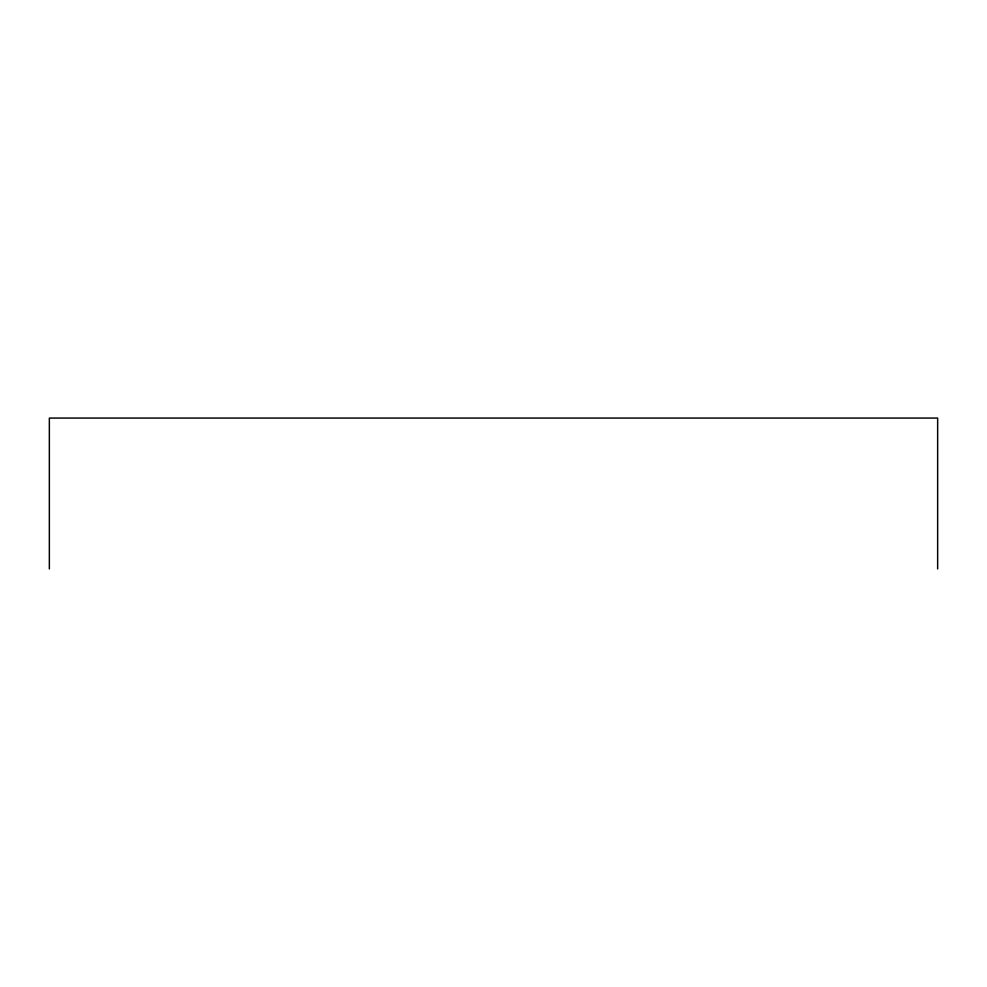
<?xml version="1.0" encoding="UTF-8"?>
<svg xmlns="http://www.w3.org/2000/svg" width="987" height="987" viewBox="0 0 987 987"><rect width="100%" height="100%" fill="white"/><g stroke="black" fill="none" stroke-linecap="round" stroke-linejoin="round"><path stroke-width="1.48" d="M937.65 568.931L937.65 418.069L49.35 418.069L49.35 568.931"/></g></svg>
